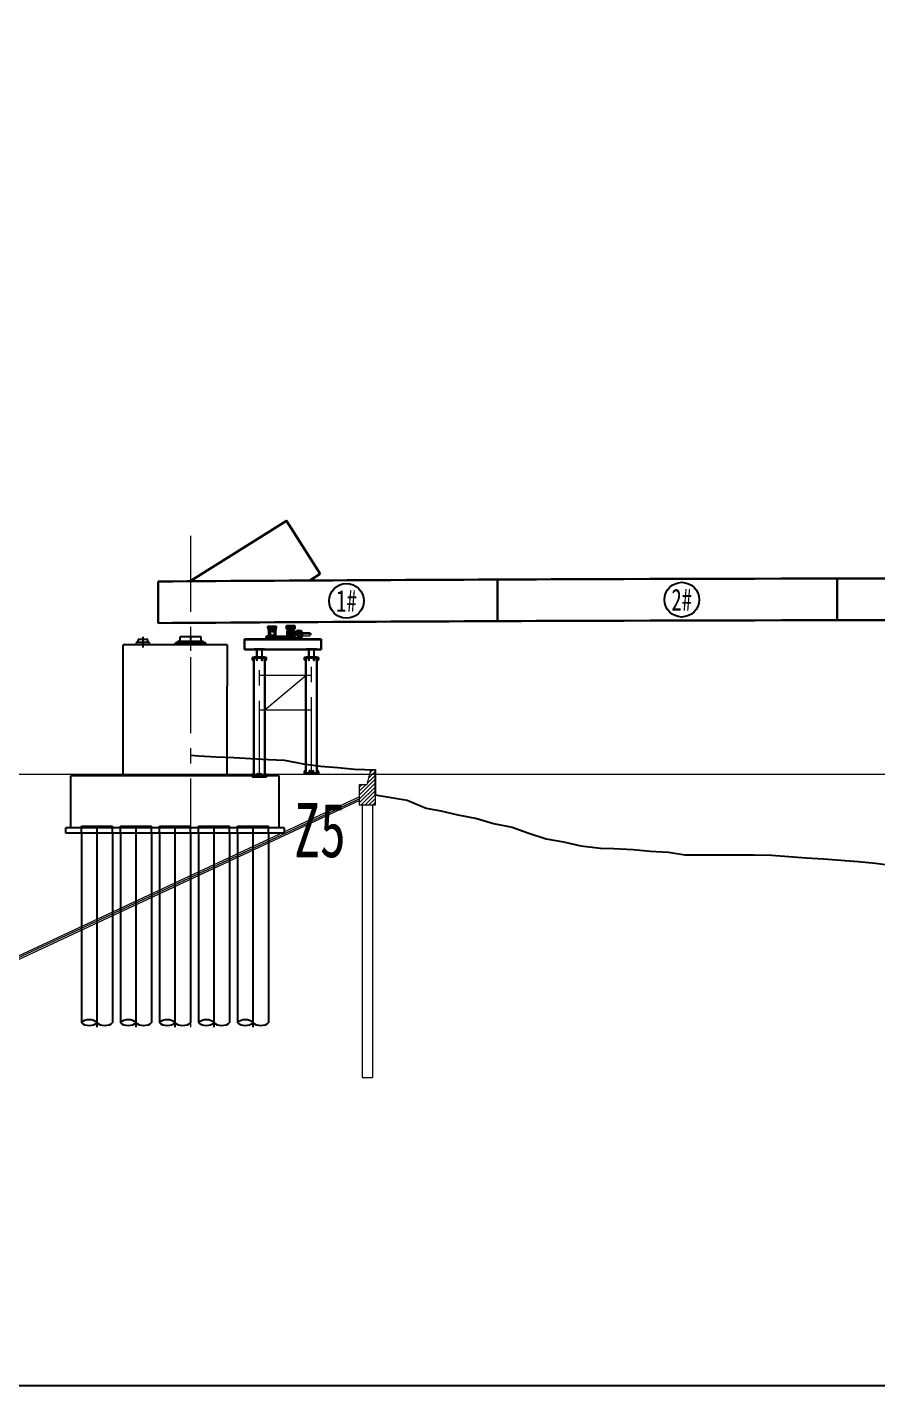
# Model space of a CAD drawing. Extents: x 1767995 to 4174245, y 542814 to 862564.
# Drawn here: x 2353995 to 2403004, y 542814 to 621153 of the extents above; entities that cross this region are included whole.
import ezdxf
from ezdxf.enums import TextEntityAlignment as Align
from ezdxf.lldxf.tags import DXFTag

# ---------------------------------------------------------------- set-up
doc = ezdxf.new("R2010")
doc.units = 0
doc.header["$LTSCALE"] = 3500
for name, pattern in [('ACAD_ISO02W100', [15, 12, -3]), ('CENTER', [2, 1.25, -0.25, 0.25, -0.25]), ('CENTER8', [6.35, 3.96875, -0.79375, 0.79375, -0.79375]), ('CENTERX2', [101.6, 63.5, -12.7, 12.7, -12.7]), ('DASHED', [0.75, 0.5, -0.25]), ('LINEL4', [12.5, 7.5, -2, 1, -2])]:
    doc.linetypes.add(name, pattern=pattern)
doc.layers.get('Defpoints').update_dxf_attribs({"color": 8})
for name, color, linetype, lineweight in [('0 尺寸线', 4, 'Continuous', 18), ('1 BZ 标注', 2, 'Continuous', 13), ('1粗实线', 1, 'Continuous', 30), ('3中心线', 6, 'CENTER', 18), ('5文本', 7, 'Continuous', 15), ('AM_0', 7, 'Continuous', 50), ('中心线', 2, 'CENTER', 15), ('尺寸标注', 3, 'Continuous', 18), ('总 河堤', 6, 'Continuous', 15), ('文字', 7, 'Continuous', 15), ('标注', 3, 'Continuous', 18), ('桥 构造粗实', 1, 'Continuous', 30), ('桥 构造细实', 3, 'Continuous', 15), ('桥 构造细虚', 6, 'Continuous', 15), ('桥-构造-细线', 4, 'Continuous', 18)]:
    doc.layers.add(name, color=color, linetype=linetype, lineweight=lineweight)
for name, color, linetype in [('M_Prof', 2, 'Continuous'), ('卡特粗实线', 7, 'Continuous'), ('纵_地面线', 30, 'Continuous')]:
    doc.layers.add(name, color=color, linetype=linetype)
doc.styles.add('图内文字', font='仿宋_GB2312.TTF', dxfattribs={"width": 0.7})
tags = doc.linetypes.add('DASHDOT0', pattern=[1, 0.4, -0.3, 0, -0.3]).pattern_tags.tags
tags[10:11] = [DXFTag(74, 4), DXFTag(75, 0), DXFTag(340, '0'), DXFTag(46, 0.0), DXFTag(50, 0.0), DXFTag(44, 0.0), DXFTag(45, 0.0)]
tags[8:9] = [DXFTag(74, 4), DXFTag(75, 0), DXFTag(340, '0'), DXFTag(46, 0.0), DXFTag(50, 0.0), DXFTag(44, 0.0), DXFTag(45, 0.0)]
tags[6:7] = [DXFTag(74, 4), DXFTag(75, 0), DXFTag(340, '0'), DXFTag(46, 0.0), DXFTag(50, 0.0), DXFTag(44, 0.0), DXFTag(45, 0.0)]
tags[4:5] = [DXFTag(74, 4), DXFTag(75, 0), DXFTag(340, '0'), DXFTag(46, 0.0), DXFTag(50, 0.0), DXFTag(44, 0.0), DXFTag(45, 0.0)]

# ---------------------------------------------------------------- blocks, each defined once
blk = doc.blocks.new('左堤岸')
at = {"layer": '总 河堤'}
h = blk.add_hatch(dxfattribs=at)
h.set_pattern_fill('ANSI31', color=256, scale=0.05, style=0)
h.paths.add_polyline_path([(0, 1.25), (-0.25, 1.25), (-0.45, 0.4), (-0.9, 0.4), (-0.9, -0.42), (0, 0)])
h.paths.add_polyline_path([(0, 0), (-0.9, -0.42), (-0.9, -0.8), (0, -0.8)])
for p, q in [((-0.45, 0.4), (-0.25, 1.25)), ((0, 1.25), (-0.25, 1.25)), ((0, 1.25), (0, -0.8)), ((-0.9, -0.8), (-0.9, 0.4)), ((-0.9, 0.4), (-0.45, 0.4)), ((0, -0.8), (-0.9, -0.8)), ((-0.75, -0.8), (-0.75, -16.5)), ((-0.15, -0.8), (-0.15, -16.5)), ((-0.75, -16.5), (-0.15, -16.5))]:
    blk.add_line(p, q, dxfattribs=at)
at = {"layer": '总 河堤', "color": 8}
for p, q in [((-0.9, -0.309), (-33.569, -15.543)), ((-0.9, -0.53), (-33.485, -15.725)), ((-0.9, -0.42), (-32.621, -15.211)), ((-33.569, -15.543), (-33.485, -15.725))]:
    blk.add_line(p, q, dxfattribs=at)
blk = doc.blocks.new('当时算的发生的')
at = {"color": 1}
for p, q in [((5298073, 1442349), (5297573, 1442349)), ((5297573, 1439961), (5297573, 1442349)), ((5303573, 1442349), (5298073, 1442349)), ((5298323, 1442349), (5298323, 1442349)), ((5299109, 1442495), (5298336, 1442495)), ((5299109, 1442495), (5298336, 1442495)), ((5299109, 1442495), (5298336, 1442495)), ((5299109, 1442495), (5298336, 1442495)), ((5298336, 1442495), (5298336, 1442349)), ((5299109, 1442349), (5298336, 1442349)), ((5298441, 1442495), (5298441, 1442655)), ((5298441, 1442495), (5298441, 1442655)), ((5298441, 1442495), (5298441, 1442655)), ((5298441, 1442495), (5298441, 1442655)), ((5298441, 1442495), (5298441, 1442655)), ((5298441, 1442495), (5298441, 1442655)), ((5299005, 1442655), (5298441, 1442655)), ((5298723, 1442815), (5298723, 1442206)), ((5299005, 1442495), (5299005, 1442655)), ((5299005, 1442495), (5299005, 1442655)), ((5299005, 1442495), (5299005, 1442655)), ((5299005, 1442495), (5299005, 1442655)), ((5299005, 1442495), (5299005, 1442655)), ((5299005, 1442495), (5299005, 1442655)), ((5299005, 1442495), (5299005, 1442655)), ((5299005, 1442495), (5299005, 1442655)), ((5299109, 1442349), (5299109, 1442495)), ((5299109, 1442349), (5299109, 1442495)), ((5299109, 1442349), (5299109, 1442495)), ((5299109, 1442349), (5299109, 1442495)), ((5302348, 1442461), (5300598, 1442461)), ((5300598, 1442349), (5300598, 1442461)), ((5302348, 1442461), (5300598, 1442461)), ((5300598, 1442349), (5300598, 1442461)), ((5302348, 1442461), (5300598, 1442461)), ((5300598, 1442349), (5300598, 1442461)), ((5302348, 1442461), (5300598, 1442461)), ((5300598, 1442349), (5300598, 1442461)), ((5302223, 1442552), (5300722, 1442552)), ((5300722, 1442461), (5300722, 1442552)), ((5302223, 1442552), (5300722, 1442552)), ((5300722, 1442461), (5300722, 1442552)), ((5302223, 1442552), (5300722, 1442552)), ((5300722, 1442461), (5300722, 1442552)), ((5302223, 1442552), (5300722, 1442552)), ((5300722, 1442461), (5300722, 1442552)), ((5302223, 1442461), (5300722, 1442461)), ((5302223, 1442461), (5300722, 1442461)), ((5302223, 1442461), (5300722, 1442461)), ((5302223, 1442461), (5300722, 1442461)), ((5300868, 1442552), (5300868, 1442818)), ((5300868, 1442552), (5300868, 1442818)), ((5300868, 1442552), (5300868, 1442818)), ((5300868, 1442552), (5300868, 1442818)), ((5300868, 1442552), (5300868, 1442818)), ((5300868, 1442552), (5300868, 1442818)), ((5302077, 1442818), (5300868, 1442818)), ((5301473, 1442769), (5301473, 1442349)), ((5302077, 1442552), (5302077, 1442818)), ((5302077, 1442552), (5302077, 1442818)), ((5302077, 1442552), (5302077, 1442818)), ((5302077, 1442552), (5302077, 1442818)), ((5302077, 1442552), (5302077, 1442818)), ((5302077, 1442552), (5302077, 1442818)), ((5302077, 1442552), (5302077, 1442818)), ((5302077, 1442552), (5302077, 1442818)), ((5302223, 1442461), (5302223, 1442552)), ((5302223, 1442461), (5302223, 1442552)), ((5302223, 1442461), (5302223, 1442552)), ((5302223, 1442461), (5302223, 1442552)), ((5302348, 1442349), (5302348, 1442461)), ((5302348, 1442349), (5302348, 1442461)), ((5302348, 1442349), (5302348, 1442461)), ((5302348, 1442349), (5302348, 1442461)), ((5303573, 1442349), (5303573, 1439961)), ((5297573, 1434800), (5297573, 1439961)), ((5303573, 1434800), (5303573, 1439961)), ((5306573, 1434800), (5294573, 1434800)), ((5294573, 1431800), (5294573, 1434800)), ((5306573, 1431800), (5306573, 1434800)), ((5306573, 1431800), (5306573, 1434800)), ((5306873, 1431800), (5294273, 1431800)), ((5294273, 1431500), (5294273, 1431800)), ((5306873, 1431500), (5294273, 1431500)), ((5295173, 1431900), (5296973, 1431900)), ((5295173, 1431500), (5295173, 1431900)), ((5295173, 1431900), (5296973, 1431900)), ((5295173, 1431500), (5295173, 1431900)), ((5306873, 1431800), (5295173, 1431800)), ((5306873, 1431500), (5295173, 1431500)), ((5295173, 1431500), (5295173, 1420568)), ((5295173, 1431500), (5295173, 1420568)), ((5296073, 1420307), (5296073, 1431900)), ((5296973, 1431500), (5296973, 1431900)), ((5296973, 1431500), (5296973, 1431900)), ((5296973, 1431500), (5296973, 1420568)), ((5296973, 1431500), (5296973, 1420568)), ((5297423, 1431900), (5299223, 1431900)), ((5297423, 1431500), (5297423, 1431900)), ((5297423, 1431900), (5299223, 1431900)), ((5297423, 1431500), (5297423, 1431900)), ((5297423, 1431500), (5297423, 1420568)), ((5297423, 1431500), (5297423, 1420568)), ((5298323, 1420307), (5298323, 1431900)), ((5299223, 1431500), (5299223, 1431900)), ((5299223, 1431500), (5299223, 1431900)), ((5299223, 1431500), (5299223, 1420568)), ((5299223, 1431500), (5299223, 1420568)), ((5299673, 1431900), (5301473, 1431900)), ((5299673, 1431500), (5299673, 1431900)), ((5299673, 1431900), (5301473, 1431900)), ((5299673, 1431500), (5299673, 1431900)), ((5299673, 1431500), (5299673, 1420568)), ((5299673, 1431500), (5299673, 1420568)), ((5300573, 1420307), (5300573, 1431900)), ((5301473, 1431500), (5301473, 1431900)), ((5301473, 1431500), (5301473, 1431900)), ((5301473, 1431500), (5301473, 1420568)), ((5301473, 1431500), (5301473, 1420568)), ((5301923, 1431900), (5303723, 1431900)), ((5301923, 1431500), (5301923, 1431900)), ((5301923, 1431900), (5303723, 1431900)), ((5301923, 1431500), (5301923, 1431900)), ((5301923, 1431500), (5301923, 1420568)), ((5301923, 1431500), (5301923, 1420568)), ((5302823, 1420307), (5302823, 1431900)), ((5303723, 1431500), (5303723, 1431900)), ((5303723, 1431500), (5303723, 1431900)), ((5303723, 1431500), (5303723, 1420568)), ((5303723, 1431500), (5303723, 1420568)), ((5304173, 1431900), (5305973, 1431900)), ((5304173, 1431500), (5304173, 1431900)), ((5304173, 1431900), (5305973, 1431900)), ((5304173, 1431500), (5304173, 1431900)), ((5304173, 1431500), (5304173, 1420568)), ((5304173, 1431500), (5304173, 1420568)), ((5305073, 1420307), (5305073, 1431900)), ((5305973, 1431500), (5305973, 1431900)), ((5305973, 1431500), (5305973, 1431900)), ((5305973, 1431500), (5305973, 1420568)), ((5305973, 1431500), (5305973, 1420568)), ((5306873, 1431800), (5306873, 1431500)), ((5306873, 1431800), (5306873, 1431500))]:
    blk.add_line(p, q, dxfattribs=at)
for points in [[(5296973, 1420568, -0.414214), (5296073, 1420568, -0.414214), (5295173, 1420568, -0.414214), (5296073, 1420568)], [(5299223, 1420568, -0.414214), (5298323, 1420568, -0.414214), (5297423, 1420568, -0.414214), (5298323, 1420568)], [(5301473, 1420568, -0.414214), (5300573, 1420568, -0.414214), (5299673, 1420568, -0.414214), (5300573, 1420568)], [(5303723, 1420568, -0.414214), (5302823, 1420568, -0.414214), (5301923, 1420568, -0.414214), (5302823, 1420568)], [(5305973, 1420568, -0.414214), (5305073, 1420568, -0.414214), (5304173, 1420568, -0.414214), (5305073, 1420568)]]:
    blk.add_lwpolyline(points, format="xyb", dxfattribs=at)
blk = doc.blocks.new('SW_CENTERMARKSYMBOL_15')
at = {"color": 0, "linetype": 'Continuous', "lineweight": 0}
for p, q in [((-1, 0), (-1.21374, 0)), ((0, 0), (-0.5, 0)), ((0, 1), (0, 1.21374)), ((0, 0), (0, 0.5)), ((0, 0), (0, -0.5)), ((0, 0), (0.5, 0)), ((1, 0), (1.21374, 0)), ((0, -1), (0, -1.21374))]:
    blk.add_line(p, q, dxfattribs=at)
blk = doc.blocks.new('1234569')
at = {"layer": '尺寸标注', "color": 7, "linetype": 'CENTER8'}
for p, q in [((-196111, -679551), (-196090, -679551)), ((-196100, -679562), (-196100, -679541)), ((-196100, -679595), (-196100, -679566))]:
    blk.add_line(p, q, dxfattribs=at)
at = {"layer": '尺寸标注', "color": 7}
for points in [[(-196106, -679565), (-196106, -679565, 0.414214), (-196108, -679567), (-196108, -679575)], [(-196093, -679575), (-196093, -679567, 0.414214), (-196095, -679565), (-196095, -679565)]]:
    blk.add_lwpolyline(points, format="xyb", dxfattribs=at)
blk.add_lwpolyline([(-196095, -679575), (-196095, -679600), (-196100, -679603), (-196105, -679600), (-196105, -679575)], dxfattribs=at)
for radius in [15, 10.4]:
    blk.add_circle((-196100, -679551), radius, dxfattribs=at)
blk = doc.blocks.new('456')
at = {"layer": '尺寸标注', "color": 1, "linetype": 'DASHDOT0'}
for p, q in [((-216147, -678337), (-216154, -678337)), ((-216150, -678340), (-216150, -678333))]:
    blk.add_line(p, q, dxfattribs=at)
at = {"layer": '尺寸标注', "color": 1}
blk.add_circle((-216150, -678337), 3.5, dxfattribs=at)
blk = doc.blocks.new('321321')
at = {"layer": '尺寸标注', "color": 1, "linetype": 'DASHDOT0'}
for p, q in [((-216211, -682364), (-216218, -682364)), ((-216214, -682367), (-216214, -682360)), ((-215991, -682364), (-215998, -682364)), ((-215994, -682367), (-215994, -682360)), ((-215771, -682364), (-215778, -682364)), ((-215774, -682367), (-215774, -682360)), ((-215551, -682364), (-215558, -682364)), ((-215554, -682367), (-215554, -682360)), ((-215331, -682364), (-215338, -682364)), ((-215334, -682367), (-215334, -682360))]:
    blk.add_line(p, q, dxfattribs=at)
at = {"layer": '尺寸标注', "color": 1}
for points in [[(-216212, -682367), (-216210, -682364), (-216212, -682360), (-216216, -682361), (-216218, -682364), (-216216, -682367)], [(-215992, -682367), (-215990, -682364), (-215992, -682360), (-215996, -682361), (-215998, -682364), (-215996, -682367)], [(-215772, -682367), (-215770, -682364), (-215772, -682360), (-215776, -682361), (-215778, -682364), (-215776, -682367)], [(-215552, -682367), (-215550, -682364), (-215552, -682360), (-215556, -682361), (-215558, -682364), (-215556, -682367)], [(-215332, -682367), (-215330, -682364), (-215332, -682360), (-215336, -682361), (-215338, -682364), (-215336, -682367)]]:
    blk.add_lwpolyline(points, close=True, dxfattribs=at)
at = {"layer": '尺寸标注', "color": 4}
for centre, radius in [((-216214, -682364), 6), ((-216214, -682364), 5), ((-215994, -682364), 6), ((-215774, -682364), 6), ((-215554, -682364), 6), ((-215334, -682364), 6)]:
    blk.add_circle(centre, radius, dxfattribs=at)
at = {"layer": '尺寸标注', "color": 1}
for centre in [(-216214, -682364), (-215994, -682364), (-215774, -682364), (-215554, -682364), (-215334, -682364)]:
    blk.add_circle(centre, 5, dxfattribs=at)
at = {"layer": '尺寸标注', "color": 251}
for centre in [(-216214, -682364), (-215994, -682364), (-215774, -682364), (-215554, -682364), (-215334, -682364)]:
    blk.add_circle(centre, 3, dxfattribs=at)
blk = doc.blocks.new('0123')
at = {"layer": '尺寸标注', "color": 0}
for p, q in [((-197674, -679484), (-197674, -679478)), ((-197671, -679484), (-197671, -679509)), ((-197670, -679484), (-197670, -679478)), ((-197662, -679478), (-197662, -679484)), ((-197661, -679484), (-197661, -679509))]:
    blk.add_line(p, q, dxfattribs=at)
at = {"layer": '尺寸标注', "color": 0, "linetype": 'DASHDOT0'}
blk.add_line((-197666, -679473), (-197666, -679513), dxfattribs=at)
at = {"layer": '尺寸标注', "color": 0}
for points in [[(-197658, -679478), (-197674, -679478, 0.414214), (-197675, -679479), (-197675, -679484)], [(-197657, -679484), (-197657, -679479, 0.414214), (-197658, -679478), (-197658, -679484)]]:
    blk.add_lwpolyline(points, format="xyb", dxfattribs=at)
blk.add_lwpolyline([(-197671, -679509), (-197661, -679509), (-197666, -679513)], close=True, dxfattribs=at)
blk = doc.blocks.new('23322')
at = {"layer": '尺寸标注', "color": 0}
for p, q in [((39013, 49007), (39030, 49014)), ((39085, 48934), (39092, 48951)), ((39188, 48934), (39181, 48950)), ((39261, 49109), (39244, 49102)), ((39261, 49006), (39244, 49013))]:
    blk.add_line(p, q, dxfattribs=at)
for centre, radius in [((39021, 49010), 9), ((39022, 49106), 9), ((39137, 49058), 90), ((39137, 49058), 90), ((39089, 49173), 9), ((39089, 48942), 9), ((39184, 48942), 9), ((39185, 49173), 9), ((39252, 49010), 9), ((39253, 49105), 9)]:
    blk.add_circle(centre, radius, dxfattribs=at)
blk.add_arc((39137, 49058), 150, 296.46128, 243.53872, dxfattribs=at)
blk = doc.blocks.new('ewqwe')
h = blk.add_hatch()
h.set_pattern_fill('ANSI37', color=5, scale=4)
h.set_pattern_definition([(45, (60193.746, -5943.269), (-8.98025612, 8.98025612), []), (135, (60193.746, -5943.269), (-8.98025612, -8.98025612), [])])
h.paths.add_polyline_path([(965601, 492388), (966080, 492388), (966080, 492408), (965601, 492408)])
at = {"color": 2, "lineweight": 30}
for p, q in [((965601, 492388), (966081, 492388)), ((965601, 492208), (965601, 492378)), ((965601, 492208), (966081, 492208)), ((965601, 492188), (966081, 492188)), ((965651, 492148), (965671, 492148)), ((965706, 492208), (965706, 492368)), ((965726, 492208), (965726, 492368)), ((965831, 492208), (965831, 492368)), ((965851, 492208), (965851, 492368)), ((965956, 492208), (965956, 492368)), ((965976, 492208), (965976, 492368)), ((966011, 492148), (966031, 492148)), ((966081, 492208), (966081, 492378)), ((966081, 492188), (966081, 492208))]:
    blk.add_line(p, q, dxfattribs=at)
at = {"color": 2}
for p, q in [((965601, 492368), (965601, 492388)), ((965601, 492188), (965601, 492208))]:
    blk.add_line(p, q, dxfattribs=at)
at = {"color": 2, "lineweight": 30}
blk.add_lwpolyline([(965601, 492368), (966081, 492368), (966081, 492388)], dxfattribs=at)
at = {"layer": '0 尺寸线'}
blk.add_lwpolyline([(965601, 492388), (966081, 492388), (966081, 492408), (965601, 492408)], close=True, dxfattribs=at)
at = {"layer": '1 BZ 标注'}
for p, q in [((965651, 492148), (965671, 492148)), ((966011, 492148), (966031, 492148))]:
    blk.add_line(p, q, dxfattribs=at)
at = {"layer": '中心线', "linetype": 'CENTERX2'}
for p, q in [((965651, 492188), (965651, 492148)), ((965651, 492188), (965651, 492148)), ((965671, 492188), (965671, 492148)), ((965671, 492188), (965671, 492148)), ((965671, 492148), (966011, 492148)), ((965671, 492148), (966011, 492148)), ((966011, 492188), (966011, 492148)), ((966011, 492188), (966011, 492148)), ((966031, 492188), (966031, 492148)), ((966031, 492188), (966031, 492148))]:
    blk.add_line(p, q, dxfattribs=at)
at = {"layer": '卡特粗实线'}
blk.add_line((965976, 492208), (965996, 492208), dxfattribs=at)
blk = doc.blocks.new('A$C159A2C35')
h = blk.add_hatch()
h.set_pattern_fill('ANSI37', color=5, scale=4)
h.set_pattern_definition([(45, (-904848.285, -497628.079), (-8.98025612, 8.98025612), []), (135, (-904848.285, -497628.079), (-8.98025612, -8.98025612), [])])
h.paths.add_polyline_path([(449, 703), (928, 703), (928, 723), (449, 723)])
at = {"layer": '尺寸标注', "linetype": 'ACAD_ISO02W100', "lineweight": 30, "ltscale": 3}
h = blk.add_hatch(dxfattribs=at)
h.set_pattern_fill('ANSI32', color=3, scale=50)
h.set_pattern_definition([(45, (-39514.227, -48795.501), (-13.258252, 13.258252), []), (45, (-39505.388, -48795.501), (-13.258252, 13.258252), [])])
h.paths.add_polyline_path([(-578, 68), (-578, 48), (-175, 48), (-175, 68)])
at = {"color": 5, "linetype": 'Continuous', "lineweight": 0}
for p, q in [((-771, 352), (-1493, 352)), ((-771, 172), (-1493, 172)), ((-878, 375), (-879, 375)), ((-873, 369), (-873, 365)), ((-870, 369), (-873, 369)), ((-873, 365), (-873, 352)), ((-870, 365), (-870, 369)), ((-870, 365), (-870, 352)), ((-864, 375), (-865, 375)), ((-771, 394), (-811, 394)), ((-771, 386), (-811, 386)), ((-771, 378), (-811, 378)), ((-771, 126), (-811, 126)), ((-771, 118), (-811, 118)), ((-771, 110), (-811, 110))]:
    blk.add_line(p, q, dxfattribs=at)
at = {"color": 7, "linetype": 'Continuous'}
for p, q in [((-1026, 45), (-588, 45)), ((-923, 45), (-952, 45)), ((-667, 45), (-724, 45)), ((-588, 45), (-576, 45)), ((-118, 45), (-576, 45)), ((684, 131), (688, 131)), ((686, 418), (690, 418))]:
    blk.add_line(p, q, dxfattribs=at)
at = {"color": 6, "linetype": 'Continuous'}
blk.add_line((-578, 424), (-175, 424), dxfattribs=at)
at = {"color": 5, "linetype": 'Continuous'}
for p, q in [((-546, 98), (-546, 424)), ((-207, 424), (-207, 98))]:
    blk.add_line(p, q, dxfattribs=at)
at = {"color": 2, "lineweight": 30}
for p, q in [((448, 603), (448, 723)), ((448, 703), (928, 703)), ((448, 603), (928, 603)), ((448, 583), (928, 583)), ((473, 533), (473, 583)), ((473, 533), (483, 533)), ((473, 533), (522, 433)), ((483, 533), (483, 583)), ((483, 533), (532, 433)), ((522, 433), (563, 433)), ((553, 603), (553, 683)), ((563, 433), (563, 583)), ((573, 603), (573, 683)), ((678, 603), (678, 683)), ((698, 603), (698, 683)), ((803, 603), (803, 683)), ((814, 433), (814, 583)), ((814, 433), (856, 433)), ((823, 603), (823, 683)), ((894, 533), (846, 433)), ((904, 533), (856, 433)), ((894, 533), (894, 583)), ((904, 533), (904, 583)), ((928, 603), (928, 703))]:
    blk.add_line(p, q, dxfattribs=at)
at = {"color": 2}
for p, q in [((448, 683), (448, 703)), ((448, 583), (448, 603))]:
    blk.add_line(p, q, dxfattribs=at)
at = {"color": 5, "linetype": 'DASHED'}
for p, q in [((553, 433), (553, 583)), ((824, 433), (824, 583))]:
    blk.add_line(p, q, dxfattribs=at)
at = {"color": 5, "linetype": 'Continuous', "lineweight": 0}
for points in [[(-879, 375), (-879, 380), (-879, 382)], [(-864, 382), (-864, 382), (-864, 382), (-866, 382), (-867, 382), (-870, 382), (-872, 382), (-875, 382), (-877, 382), (-878, 382), (-879, 382), (-879, 382)], [(-864, 382), (-864, 380), (-864, 375)]]:
    blk.add_lwpolyline(points, dxfattribs=at)
blk.add_lwpolyline([(-811, 95), (-811, 410, -0.414214), (-809, 412), (-773, 412, -0.414214), (-771, 410), (-771, 95, -0.414214), (-773, 93), (-809, 93, -0.414214)], format="xyb", close=True, dxfattribs=at)
for points in [[(-603, 287), (-751, 287, -0.414214), (-753, 289), (-753, 310, 0.414214), (-755, 312), (-771, 312)], [(-771, 212), (-755, 212, 0.414214), (-753, 214), (-753, 235, -0.414214), (-751, 237), (-603, 237, 0.414214), (-598, 242), (-598, 282, 0.414214), (-603, 287)]]:
    blk.add_lwpolyline(points, format="xyb", dxfattribs=at)
at = {"color": 2, "lineweight": 30}
blk.add_lwpolyline([(448, 683), (928, 683)], dxfattribs=at)
at = {"color": 7, "linetype": 'Continuous'}
for centre, radius in [((686, 131), 8.26), ((686, 131), 7.14), ((688, 418), 8.26), ((688, 418), 7.14), ((686, 131), 2), ((688, 418), 2)]:
    blk.add_circle(centre, radius, dxfattribs=at)
at = {"color": 5, "linetype": 'Continuous', "lineweight": 0}
for points, knots in [([(-873, 369), (-875, 369), (-876, 370), (-878, 371), (-878, 371)], [0, 0, 0, 0, 0.993902, 1, 1, 1, 1]), ([(-865, 371), (-866, 371), (-867, 370), (-869, 369), (-870, 369)], [0, 0, 0, 0, 0.587839, 1, 1, 1, 1])]:
    blk.add_open_spline(points, degree=3, knots=knots, dxfattribs=at)
at = {"color": 7, "linetype": 'Continuous'}
for points in [[(680, 125), (680, 126), (678, 127), (678, 130), (678, 133), (679, 136), (681, 138), (683, 139), (686, 140), (689, 139), (692, 138), (694, 135), (695, 133), (695, 130), (694, 127), (692, 125), (690, 123), (687, 122), (684, 122), (682, 123), (681, 125), (680, 125)], [(682, 412), (682, 413), (680, 414), (680, 417), (680, 420), (681, 423), (683, 425), (685, 426), (688, 427), (691, 426), (694, 425), (696, 423), (697, 420), (697, 417), (696, 414), (694, 412), (692, 410), (689, 409), (686, 410), (684, 411), (683, 412), (682, 412)]]:
    blk.add_open_spline(points, degree=3, knots=[0, 0, 0, 0, 0.053715, 0.10743, 0.161125, 0.214803, 0.268509, 0.322226, 0.375879, 0.429453, 0.483028, 0.536683, 0.5904, 0.644106, 0.697784, 0.751479, 0.805199, 0.858879, 0.912473, 0.966037, 1, 1, 1, 1], dxfattribs=at)
at = {"layer": '0 尺寸线'}
blk.add_lwpolyline([(449, 703), (928, 703), (928, 723), (449, 723)], close=True, dxfattribs=at)
at = {"layer": '1 BZ 标注'}
for p, q in [((-1493, 352), (-1493, 172)), ((928, 703), (928, 683)), ((928, 603), (928, 583))]:
    blk.add_line(p, q, dxfattribs=at)
at = {"layer": 'AM_0', "color": 7, "lineweight": 30}
for p, q in [((-1010, 453), (-1010, 45)), ((-841, 453), (-1010, 453)), ((-990, 453), (-990, 45)), ((-877, 45), (-877, 0)), ((-841, 45), (-841, 453)), ((-811, 453), (-841, 453)), ((-811, 45), (-811, 453)), ((-761, 453), (-811, 453)), ((1006, 45), (1006, 135)), ((1026, 45), (1026, 135))]:
    blk.add_line(p, q, dxfattribs=at)
for points in [[(-1026, 45), (1026, 45), (1026, 0), (-1026, 0)], [(386, 65), (986, 65), (986, 45), (386, 45)]]:
    blk.add_lwpolyline(points, close=True, dxfattribs=at)
blk.add_lwpolyline([(1026, 135), (-511, 135, -0.414214), (-661, 285), (-661, 353, 0.414491), (-761, 453)], format="xyb", dxfattribs=at)
blk.add_lwpolyline([(-678, 45), (-678, 48), (-576, 48), (346, 48), (346, 45)], dxfattribs=at)
at = {"layer": '中心线', "linetype": 'CENTERX2'}
blk.add_line((688, 610), (688, 363), dxfattribs=at)
at = {"layer": '卡特粗实线'}
blk.add_line((823, 603), (843, 603), dxfattribs=at)
at = {"layer": '尺寸标注', "color": 253, "linetype": 'LINEL4'}
for p, q in [((-1611, 262), (-207, 262)), ((-377, -88), (-377, 571)), ((-377, 571), (-377, -88)), ((-377, -22), (-377, 522)), ((-326, 386), (-333, 369)), ((546, 440), (546, 65)), ((546, 121), (826, 121)), ((596, 205), (596, 143)), ((776, 205), (776, 143)), ((827, 440), (826, 65))]:
    blk.add_line(p, q, dxfattribs=at)
at = {"layer": '尺寸标注', "color": 4}
for p, q in [((-811, 402), (-811, 343)), ((-811, 388), (-811, 45)), ((-811, 93), (-811, 153)), ((-811, 45), (1026, 45)), ((-227, 98), (-527, 98)), ((-522, 48), (-522, 48)), ((-514, 48), (-514, 48)), ((-444, 128), (-310, 128)), ((-385, 45), (-385, 45)), ((-381, 45), (-381, 45)), ((-373, 45), (-373, 45)), ((-369, 45), (-369, 45)), ((-244, 68), (-244, 68)), ((-228, 68), (-228, 68)), ((346, 45), (346, 135)), ((366, 45), (366, 135)), ((506, 65), (686, 65)), ((686, 143), (586, 125)), ((686, 65), (866, 65))]:
    blk.add_line(p, q, dxfattribs=at)
at = {"layer": '尺寸标注', "color": 8, "linetype": 'ACAD_ISO02W100'}
for p, q in [((-661, 272), (-811, 272)), ((-661, 252), (-811, 252))]:
    blk.add_line(p, q, dxfattribs=at)
at = {"layer": '尺寸标注', "color": 6}
blk.add_line((947, 45), (-811, 45), dxfattribs=at)
at = {"layer": '尺寸标注', "color": 6, "lineweight": 30}
for p, q in [((-708, 291), (-708, 327)), ((-708, 291), (-708, 327)), ((-708, 197), (-708, 233)), ((-708, 197), (-708, 233)), ((-706, 329), (-578, 329)), ((-706, 289), (-578, 289)), ((-706, 235), (-578, 235)), ((-706, 195), (-578, 195)), ((-175, 63), (-175, 58))]:
    blk.add_line(p, q, dxfattribs=at)
at = {"layer": '尺寸标注', "color": 4, "linetype": 'ACAD_ISO02W100'}
for p, q in [((-673, 289), (-673, 329)), ((-673, 287), (-673, 237)), ((-673, 237), (-673, 287)), ((-673, 195), (-673, 235)), ((-648, 289), (-648, 329)), ((-648, 237), (-648, 287)), ((-648, 195), (-648, 235)), ((-623, 289), (-623, 329)), ((-623, 287), (-623, 237)), ((-623, 237), (-623, 287)), ((-623, 195), (-623, 235))]:
    blk.add_line(p, q, dxfattribs=at)
at = {"layer": '尺寸标注', "color": 1, "linetype": 'CENTER8'}
blk.add_line((-633, 109), (327, 109), dxfattribs=at)
at = {"layer": '尺寸标注', "color": 2}
blk.add_line((-578, 87), (-578, 424), dxfattribs=at)
at = {"layer": '尺寸标注', "color": 6, "linetype": 'ACAD_ISO02W100', "lineweight": 30, "ltscale": 3}
for p, q in [((-578, 98), (-175, 98)), ((-578, 68), (-175, 68))]:
    blk.add_line(p, q, dxfattribs=at)
at = {"layer": '尺寸标注', "color": 8}
for p, q in [((-526, 53), (-522, 57)), ((-526, 53), (-526, 48)), ((-522, 88), (-518, 90)), ((-522, 68), (-522, 88)), ((-522, 68), (-522, 57)), ((-518, 90), (-514, 88)), ((-514, 88), (-514, 68)), ((-514, 68), (-514, 57)), ((-514, 57), (-510, 53)), ((-510, 53), (-510, 48)), ((-385, 53), (-381, 57)), ((-385, 53), (-385, 48)), ((-381, 88), (-377, 90)), ((-381, 68), (-381, 88)), ((-381, 68), (-381, 57)), ((-377, 90), (-373, 88)), ((-373, 88), (-373, 68)), ((-373, 68), (-373, 57)), ((-373, 57), (-369, 53)), ((-369, 53), (-369, 48)), ((-244, 53), (-240, 57)), ((-244, 53), (-244, 48)), ((-240, 88), (-236, 90)), ((-240, 68), (-240, 88)), ((-240, 68), (-240, 57)), ((-240, 57), (-240, 57)), ((-236, 90), (-232, 88)), ((-232, 88), (-232, 68)), ((-232, 68), (-232, 57)), ((-232, 57), (-228, 53)), ((-228, 53), (-228, 48)), ((423, 73), (449, 73)), ((423, 65), (423, 73)), ((449, 65), (423, 65)), ((426, 17), (426, 65)), ((426, 17), (436, 13)), ((427, 27), (427, 73)), ((427, 17), (427, 45)), ((443, 25), (429, 25)), ((436, 13), (446, 17)), ((445, 27), (445, 73)), ((446, 17), (446, 65)), ((446, 17), (446, 45)), ((449, 73), (449, 65)), ((515, 100), (522, 103)), ((515, 100), (515, 55)), ((522, 103), (522, 55)), ((522, 103), (529, 100)), ((529, 100), (529, 55)), ((538, 540), (538, 443)), ((538, 443), (553, 438)), ((546, 205), (826, 205)), ((553, 438), (553, 423)), ((553, 423), (820, 423)), ((563, 125), (586, 125)), ((586, 125), (686, 143)), ((686, 143), (786, 125)), ((786, 125), (810, 125)), ((834, 443), (820, 438)), ((820, 423), (820, 438)), ((834, 443), (834, 540)), ((850, 103), (843, 100)), ((843, 100), (843, 55)), ((843, 95), (843, 55)), ((850, 103), (850, 55)), ((857, 100), (850, 103)), ((850, 100), (850, 55)), ((857, 100), (857, 55)), ((857, 95), (857, 55)), ((924, 73), (948, 73)), ((924, 65), (924, 73)), ((948, 65), (924, 65)), ((926, 16), (926, 65)), ((926, 16), (936, 13)), ((927, 26), (927, 73)), ((927, 16), (927, 45)), ((943, 24), (929, 24)), ((936, 13), (946, 16)), ((945, 26), (945, 73)), ((946, 16), (946, 65)), ((946, 16), (946, 45)), ((948, 73), (948, 65))]:
    blk.add_line(p, q, dxfattribs=at)
at = {"layer": '尺寸标注', "color": 8, "linetype": 'DASHDOT0'}
for p, q in [((-518, 68), (-518, 90)), ((-377, 68), (-377, 90)), ((-236, 68), (-236, 90))]:
    blk.add_line(p, q, dxfattribs=at)
at = {"layer": '尺寸标注', "color": 1}
blk.add_line((-501, 314), (-484, 307), dxfattribs=at)
at = {"layer": '尺寸标注', "color": 4, "linetype": 'ACAD_ISO02W100', "lineweight": 30, "ltscale": 3}
for p, q in [((-392, 127), (-392, 515)), ((-362, 127), (-362, 515))]:
    blk.add_line(p, q, dxfattribs=at)
at = {"layer": '尺寸标注', "color": 0}
blk.add_line((324, 45), (924, 45), dxfattribs=at)
at = {"layer": '尺寸标注', "color": 8, "linetype": 'CENTER8'}
for p, q in [((436, 25), (436, 73)), ((936, 24), (936, 73))]:
    blk.add_line(p, q, dxfattribs=at)
at = {"layer": '尺寸标注', "color": 1, "lineweight": 30}
for p, q in [((497, 540), (497, 65)), ((497, 540), (875, 540)), ((502, 545), (870, 545)), ((538, 581), (538, 564)), ((539, 563), (838, 563)), ((539, 562), (585, 551)), ((836, 583), (540, 583)), ((586, 551), (787, 551)), ((586, 549), (586, 545)), ((786, 545), (786, 549)), ((787, 551), (837, 562)), ((838, 564), (838, 581)), ((875, 540), (875, 65))]:
    blk.add_line(p, q, dxfattribs=at)
at = {"layer": '尺寸标注', "color": 1, "linetype": 'LINEL4'}
for p, q in [((586, 551), (586, 205)), ((786, 551), (786, 205))]:
    blk.add_line(p, q, dxfattribs=at)
at = {"layer": '尺寸标注', "color": 6, "lineweight": 30}
for points in [[(-1021, 361), (-1026, 361), (-1026, 163), (-1021, 163)], [(-1016, 163), (-1010, 163), (-1010, 361), (-1016, 361)], [(-578, 68), (-578, 424), (-546, 424), (-546, 98)], [(-546, 98), (-546, 424), (-207, 424), (-207, 98)], [(-207, 98), (-207, 424), (-175, 424), (-175, 68)]]:
    blk.add_lwpolyline(points, dxfattribs=at)
at = {"layer": '尺寸标注', "color": 2}
blk.add_lwpolyline([(-705, 329), (-665, 329), (-665, 334), (-705, 334)], close=True, dxfattribs=at)
at = {"layer": '尺寸标注', "color": 3}
blk.add_lwpolyline([(-623, 339, 0.414214), (-626, 342), (-653, 342), (-663, 342), (-670, 342, 0.414214), (-673, 339), (-673, 335), (-665, 335), (-665, 329), (-673, 329), (-673, 178, 0.414583), (-670, 175), (-626, 175, 0.413844), (-623, 178)], format="xyb", close=True, dxfattribs=at)
at = {"layer": '尺寸标注', "color": 7, "linetype": 'ACAD_ISO02W100'}
blk.add_lwpolyline([(327, 115), (-633, 115), (-633, 103), (327, 103)], close=True, dxfattribs=at)
at = {"layer": '尺寸标注', "color": 3, "linetype": 'ACAD_ISO02W100', "lineweight": 30, "ltscale": 3}
blk.add_lwpolyline([(-578, 48), (-175, 48), (-175, 68), (-578, 68)], close=True, dxfattribs=at)
at = {"layer": '尺寸标注', "color": 4, "lineweight": 30}
blk.add_lwpolyline([(-542, 545), (-212, 545), (-212, 515), (-542, 515)], close=True, dxfattribs=at)
at = {"layer": '尺寸标注', "color": 4, "linetype": 'ACAD_ISO02W100', "lineweight": 30, "ltscale": 3}
for points in [[(-542, 128), (-542, 515), (-512, 515), (-512, 128)], [(-242, 128), (-242, 515), (-212, 515), (-212, 127)]]:
    blk.add_lwpolyline(points, dxfattribs=at)
at = {"layer": '尺寸标注', "color": 4, "lineweight": 30}
blk.add_lwpolyline([(-542, 113, 0.414214), (-527, 98), (-227, 98, 0.414214), (-212, 113), (-212, 128), (-542, 128)], format="xyb", close=True, dxfattribs=at)
at = {"layer": '尺寸标注', "color": 4}
for points in [[(534, 45), (534, 55), (510, 55), (510, 45)], [(838, 45), (838, 55), (862, 55), (862, 45)]]:
    blk.add_lwpolyline(points, dxfattribs=at)
at = {"layer": '尺寸标注', "color": 8}
for points in [[(533, 55), (511, 55), (511, 48), (533, 48)], [(839, 55), (861, 55), (861, 48), (839, 48)]]:
    blk.add_lwpolyline(points, close=True, dxfattribs=at)
for points in [[(563, 125), (563, 178), (546, 178), (546, 205)], [(810, 125), (810, 178), (826, 178), (826, 205)]]:
    blk.add_lwpolyline(points, dxfattribs=at)
at = {"layer": '尺寸标注', "color": 6, "lineweight": 50}
blk.add_circle((-1018, 305), 4.84, dxfattribs=at)
at = {"layer": '尺寸标注', "color": 6, "lineweight": 30}
blk.add_circle((-1018, 218), 4.84, dxfattribs=at)
at = {"layer": '尺寸标注', "color": 252, "lineweight": 50}
for centre, radius in [((-1018, 305), 3.24), ((-1018, 218), 3.24), ((-1018, 305), 1.71), ((-1018, 218), 1.71)]:
    blk.add_circle(centre, radius, dxfattribs=at)
at = {"layer": '尺寸标注', "color": 6, "lineweight": 50}
for centre, start, end in [((-1018, 363), 203.39093, 336.60907), ((-1018, 161), 22.74399, 157.25601)]:
    blk.add_arc(centre, 4.84, start, end, dxfattribs=at)
at = {"layer": '尺寸标注', "color": 252, "lineweight": 50}
for centre, start, end in [((-1018, 363), 216.35681, 323.64319), ((-1018, 161), 35.26085, 144.73915)]:
    blk.add_arc(centre, 3.24, start, end, dxfattribs=at)
at = {"layer": '尺寸标注', "color": 6, "lineweight": 30}
for centre, start, end in [((-706, 327), 90, 180), ((-706, 291), 180, 270), ((-706, 233), 90, 180), ((-706, 197), 180, 270)]:
    blk.add_arc(centre, 2, start, end, dxfattribs=at)
at = {"layer": '尺寸标注', "color": 8}
for centre, start, end in [((429, 27), 180, 270), ((443, 27), 270, 0), ((929, 26), 180, 270), ((943, 26), 270, 0)]:
    blk.add_arc(centre, 2, start, end, dxfattribs=at)
at = {"layer": '尺寸标注', "color": 1}
blk.add_arc((502, 540), 5, 90, 180, dxfattribs=at)
at = {"layer": '尺寸标注', "color": 1, "lineweight": 30}
for centre, radius, start, end in [((540, 581), 2, 91.83477, 180.00189), ((540, 564), 2, 180.00189, 221.3973), ((540, 564), 2, 221.3973, 246.96415), ((584, 549), 2, 41.43658, 66.96415), ((584, 549), 2, 0.00255, 41.43658), ((788, 549), 2, 138.60095, 180.00255), ((788, 549), 2, 113.0462, 138.60095), ((836, 581), 2, 359.99798, 90), ((836, 564), 2, 293.0462, 318.6105), ((836, 564), 2, 318.6105, 359.99798), ((870, 540), 5, 0, 90)]:
    blk.add_arc(centre, radius, start, end, dxfattribs=at)
at = {"layer": '尺寸标注', "color": 4}
for points in [[(686, 140), (686, 140), (687, 140), (689, 139), (692, 138), (694, 135), (695, 133), (695, 130), (694, 127), (692, 125), (690, 123), (688, 122), (687, 122), (686, 122)], [(688, 427), (688, 427), (689, 427), (691, 426), (694, 425), (696, 423), (697, 420), (697, 417), (696, 414), (694, 412), (692, 410), (690, 410), (689, 409), (688, 409)]]:
    blk.add_open_spline(points, degree=3, knots=[0.3737289, 0.3737289, 0.3737289, 0.3737289, 0.3758789, 0.4294528, 0.4830281, 0.5366835, 0.5904001, 0.6441057, 0.6977838, 0.7514791, 0.8051994, 0.8588792, 0.8737029, 0.8737029, 0.8737029, 0.8737029], dxfattribs=at)
at = {"color": 7, "linetype": 'Continuous', "lineweight": 0, "xscale": -10, "yscale": 10, "zscale": 10}
for p in [(686, 131), (688, 418)]:
    blk.add_blockref('SW_CENTERMARKSYMBOL_15', p, dxfattribs=at)
at = {"layer": '1 BZ 标注'}
blk.add_blockref('ewqwe', (-966218, -491643), dxfattribs=at)
at = {"layer": '尺寸标注', "color": 4}
for name, p in [('1234569', (195274, 680028)), ('321321', (215631, 682473)), ('456', (215567, 678446)), ('456', (215567, 678446)), ('1234569', (195538, 679999)), ('456', (215787, 678446)), ('456', (215787, 678446)), ('1234569', (195909, 679999)), ('456', (216007, 678446)), ('456', (216007, 678446)), ('456', (216227, 678446)), ('456', (216227, 678446)), ('456', (216447, 678446)), ('456', (216447, 678446)), ('1234569', (197077, 679710))]:
    blk.add_blockref(name, p, dxfattribs=at)
at = {"layer": '尺寸标注', "color": 3}
blk.add_blockref('0123', (196973, 679818), dxfattribs=at)
at = {"layer": '尺寸标注', "color": 7}
blk.add_blockref('23322', (-39514, -48796), dxfattribs=at)

msp = doc.modelspace()

# ---------------------------------------------------------------- linework, layer by layer
for centre in [(2391752, 588143.2), (2372413, 588069.3)]:
    msp.add_circle(centre, 1000)
at = {"layer": '1粗实线'}
for p, q in [((2367075, 577944.6), (2367075, 584787.6)), ((2367705, 577944.6), (2367705, 584787.6)), ((2370075, 578144.9), (2370075, 584787.6)), ((2370705, 578144.9), (2370705, 584787.6))]:
    msp.add_line(p, q, dxfattribs=at)
for points in [[(2366533.2, 585277.6), (2370945.2, 585277.6), (2370945.2, 585865.6), (2366533.2, 585865.6)], [(2367075, 584637.6), (2367040, 584637.6), (2366990, 584687.6), (2366990, 584787.6), (2366990, 584687.6), (2367040, 584637.6)], [(2366990, 584787.6), (2367790, 584787.6)], [(2367246, 584787.6), (2367246, 584637.6), (2367234, 584637.6), (2367234, 584787.6), (2367234, 584637.6), (2367246, 584637.6)], [(2367546, 584787.6), (2367546, 584637.6), (2367534, 584637.6), (2367534, 584787.6), (2367534, 584637.6), (2367546, 584637.6)], [(2367740, 584637.6), (2367705, 584637.6)], [(2367790, 584687.6), (2367740, 584637.6), (2367790, 584687.6), (2367790, 584787.6)], [(2370075, 584637.6), (2370040, 584637.6), (2369990, 584687.6), (2369990, 584787.6), (2369990, 584687.6), (2370040, 584637.6)], [(2369990, 584787.6), (2370790, 584787.6)], [(2370246, 584787.6), (2370246, 584637.6), (2370234, 584637.6), (2370234, 584787.6), (2370234, 584637.6), (2370246, 584637.6)], [(2370546, 584787.6), (2370546, 584637.6), (2370534, 584637.6), (2370534, 584787.6), (2370534, 584637.6), (2370546, 584637.6)], [(2370740, 584637.6), (2370705, 584637.6)], [(2370790, 584687.6), (2370740, 584637.6), (2370790, 584687.6), (2370790, 584787.6)], [(2370280.5, 578144.9), (2370297.9, 578144.9), (2370297.9, 578290.1), (2370280.5, 578290.1)], [(2370501.2, 578144.9), (2370483.8, 578144.9), (2370483.8, 578290.1), (2370501.2, 578290.1)], [(2367280.5, 577964.4), (2367297.9, 577964.4), (2367297.9, 578109.6), (2367280.5, 578109.6)], [(2367501.2, 577964.4), (2367483.8, 577964.4), (2367483.8, 578109.6), (2367501.2, 578109.6)]]:
    msp.add_lwpolyline(points, close=True, dxfattribs=at)
for points in [[(2366990, 584803.6), (2366990, 584787.6), (2366990, 584803.6), (2367790, 584803.6), (2367790, 584787.6), (2367790, 584803.6)], [(2369990, 584803.6), (2369990, 584787.6), (2369990, 584803.6), (2370790, 584803.6), (2370790, 584787.6), (2370790, 584803.6)], [(2370792.8, 578144.9), (2369990.8, 578144.9), (2369990.8, 578115.9), (2370792.8, 578115.9), (2370792.8, 578144.9), (2370792.8, 578217.5), (2370746.6, 578290.1), (2370701.1, 578290.1)], [(2369990.8, 578144.9), (2369990.8, 578217.5), (2370037, 578290.1), (2370082.5, 578290.1)], [(2367792.8, 577964.4), (2366990.8, 577964.4), (2366990.8, 577935.3), (2367792.8, 577935.3), (2367792.8, 577964.4), (2367792.8, 578037), (2367746.6, 578109.6), (2367701.1, 578109.6)], [(2366990.8, 577964.4), (2366990.8, 578037), (2367037, 578109.6), (2367082.5, 578109.6)]]:
    msp.add_lwpolyline(points, dxfattribs=at)
at = {"layer": '3中心线'}
for p, q in [((2363422.8, 591823.3), (2363422.8, 563495.7)), ((2360672.8, 586003), (2360672.8, 585393.9)), ((2363422.8, 586430.3), (2363422.8, 585196.2)), ((2367390, 577944.6), (2367390, 584787.6)), ((2370390, 578144.9), (2370390, 584787.6)), ((2367390, 583787.8), (2370390, 583787.8)), ((2367709.5, 581787.8), (2370087.1, 583787.8)), ((2367390, 581787.8), (2370390, 581787.8)), ((2358022.8, 563495.7), (2358022.8, 575088.6)), ((2360272.8, 563495.7), (2360272.8, 575088.6)), ((2362522.8, 563495.7), (2362522.8, 575088.6)), ((2364772.8, 563495.7), (2364772.8, 575088.6)), ((2367022.8, 563495.7), (2367022.8, 575088.6))]:
    msp.add_line(p, q, dxfattribs=at)
at = {"layer": 'Defpoints', "elevation": -0.3}
msp.add_lwpolyline([(2249245, 862564.2), (2730495, 862564.2), (2730495, 542814.2), (2249245, 542814.2)], close=True, dxfattribs=at)
at = {"layer": 'M_Prof'}
for p, q in [((2366533.2, 585845.6), (2370945.2, 585845.6)), ((2366533.2, 585297.6), (2370945.2, 585297.6))]:
    msp.add_line(p, q, dxfattribs=at)
for points in [[(2367090, 584803.6), (2367390, 584803.6), (2367390, 584821.6), (2367258.5, 584821.6, -0.4142136), (2367245.5, 584834.6), (2367245.5, 585260.6, -0.4142136), (2367258.5, 585273.6), (2367390, 585273.6), (2367390, 585291.6), (2367090, 585291.6), (2367090, 585273.6), (2367221.5, 585273.6, -0.4142136), (2367234.5, 585260.6), (2367234.5, 584834.6, -0.4142136), (2367221.5, 584821.6), (2367090, 584821.6)], [(2367390, 584803.6), (2367690, 584803.6), (2367690, 584821.6), (2367558.5, 584821.6, -0.4142136), (2367545.5, 584834.6), (2367545.5, 585260.6, -0.4142136), (2367558.5, 585273.6), (2367690, 585273.6), (2367690, 585291.6), (2367390, 585291.6), (2367390, 585273.6), (2367521.5, 585273.6, -0.4142136), (2367534.5, 585260.6), (2367534.5, 584834.6, -0.4142136), (2367521.5, 584821.6), (2367390, 584821.6)], [(2370090, 584803.6), (2370390, 584803.6), (2370390, 584821.6), (2370258.5, 584821.6, -0.4142136), (2370245.5, 584834.6), (2370245.5, 585260.6, -0.4142136), (2370258.5, 585273.6), (2370390, 585273.6), (2370390, 585291.6), (2370090, 585291.6), (2370090, 585273.6), (2370221.5, 585273.6, -0.4142136), (2370234.5, 585260.6), (2370234.5, 584834.6, -0.4142136), (2370221.5, 584821.6), (2370090, 584821.6)], [(2370390, 584803.6), (2370690, 584803.6), (2370690, 584821.6), (2370558.5, 584821.6, -0.4142136), (2370545.5, 584834.6), (2370545.5, 585260.6, -0.4142136), (2370558.5, 585273.6), (2370690, 585273.6), (2370690, 585291.6), (2370390, 585291.6), (2370390, 585273.6), (2370521.5, 585273.6, -0.4142136), (2370534.5, 585260.6), (2370534.5, 584834.6, -0.4142136), (2370521.5, 584821.6), (2370390, 584821.6)]]:
    msp.add_lwpolyline(points, format="xyb", close=True, dxfattribs=at)
at = {"layer": '标注', "color": 8}
msp.add_line((2346455.2, 578088.6), (2551953.4, 578088.6), dxfattribs=at)
at = {"layer": '桥 构造粗实'}
for p, q in [((2368946.5, 592689.8), (2370899, 589632.6)), ((2361542.8, 586792.9), (2361542.8, 589192.9)), ((2381122.8, 586904.8), (2381122.8, 589304.8)), ((2400722.8, 586955.8), (2400722.8, 589355.8))]:
    msp.add_line(p, q, dxfattribs=at)
for points in [[(2368950.2, 592692.2), (2368950.2, 592692.2), (2363402.7, 589206.2)], [(2370899, 589632.6), (2370304.1, 589250.5)]]:
    msp.add_lwpolyline(points, dxfattribs=at)
for points in [[(2361542.8, 589192.9, -0.0010688), (2388409.2, 589330.9), (2388423.9, 589331, -0.0010977), (2436722.8, 589369.8, -0.0010977)], [(2361542.8, 586792.9, -0.0010688), (2388409.2, 586930.9), (2388423.9, 586931, -0.0010977), (2436722.8, 586969.8, -0.0010977)]]:
    msp.add_lwpolyline(points, format="xyb", dxfattribs=at)
at = {"layer": '桥 构造细实'}
for p, q in [((2362818, 585740.4), (2362818, 586006.4)), ((2362818, 585740.4), (2362818, 586006.4)), ((2362818, 585740.4), (2362818, 586006.4)), ((2362818, 585740.4), (2362818, 586006.4)), ((2362818, 585740.4), (2362818, 586006.4)), ((2362818, 585740.4), (2362818, 586006.4)), ((2364027.5, 586006.4), (2362818, 586006.4)), ((2364027.5, 585740.4), (2364027.5, 586006.4)), ((2364027.5, 585740.4), (2364027.5, 586006.4)), ((2364027.5, 585740.4), (2364027.5, 586006.4)), ((2364027.5, 585740.4), (2364027.5, 586006.4)), ((2364027.5, 585740.4), (2364027.5, 586006.4)), ((2364027.5, 585740.4), (2364027.5, 586006.4)), ((2364027.5, 585740.4), (2364027.5, 586006.4)), ((2364027.5, 585740.4), (2364027.5, 586006.4)), ((2361059, 585682.8), (2360286.5, 585682.8)), ((2361059, 585682.8), (2360286.5, 585682.8)), ((2361059, 585682.8), (2360286.5, 585682.8)), ((2361059, 585682.8), (2360286.5, 585682.8)), ((2360286.5, 585682.8), (2360286.5, 585537.4)), ((2361059, 585537.4), (2360286.5, 585537.4)), ((2360390.8, 585682.8), (2360390.8, 585843.3)), ((2360390.8, 585682.8), (2360390.8, 585843.3)), ((2360390.8, 585682.8), (2360390.8, 585843.3)), ((2360390.8, 585682.8), (2360390.8, 585843.3)), ((2360390.8, 585682.8), (2360390.8, 585843.3)), ((2360390.8, 585682.8), (2360390.8, 585843.3)), ((2360954.7, 585843.3), (2360390.8, 585843.3)), ((2360954.7, 585682.8), (2360954.7, 585843.3)), ((2360954.7, 585682.8), (2360954.7, 585843.3)), ((2360954.7, 585682.8), (2360954.7, 585843.3)), ((2360954.7, 585682.8), (2360954.7, 585843.3)), ((2360954.7, 585682.8), (2360954.7, 585843.3)), ((2360954.7, 585682.8), (2360954.7, 585843.3)), ((2360954.7, 585682.8), (2360954.7, 585843.3)), ((2360954.7, 585682.8), (2360954.7, 585843.3)), ((2361059, 585537.4), (2361059, 585682.8)), ((2361059, 585537.4), (2361059, 585682.8)), ((2361059, 585537.4), (2361059, 585682.8)), ((2361059, 585537.4), (2361059, 585682.8)), ((2364297.8, 585649.4), (2362547.8, 585649.4)), ((2362547.8, 585537.4), (2362547.8, 585649.4)), ((2364297.8, 585649.4), (2362547.8, 585649.4)), ((2362547.8, 585537.4), (2362547.8, 585649.4)), ((2364297.8, 585649.4), (2362547.8, 585649.4)), ((2362547.8, 585537.4), (2362547.8, 585649.4)), ((2364297.8, 585649.4), (2362547.8, 585649.4)), ((2362547.8, 585537.4), (2362547.8, 585649.4)), ((2364173.5, 585740.4), (2362672, 585740.4)), ((2362672, 585649.4), (2362672, 585740.4)), ((2364173.5, 585740.4), (2362672, 585740.4)), ((2362672, 585649.4), (2362672, 585740.4)), ((2364173.5, 585740.4), (2362672, 585740.4)), ((2362672, 585649.4), (2362672, 585740.4)), ((2364173.5, 585740.4), (2362672, 585740.4)), ((2362672, 585649.4), (2362672, 585740.4)), ((2364173.5, 585649.4), (2362672, 585649.4)), ((2364173.5, 585649.4), (2362672, 585649.4)), ((2364173.5, 585649.4), (2362672, 585649.4)), ((2364173.5, 585649.4), (2362672, 585649.4)), ((2364173.5, 585649.4), (2364173.5, 585740.4)), ((2364173.5, 585649.4), (2364173.5, 585740.4)), ((2364173.5, 585649.4), (2364173.5, 585740.4)), ((2364173.5, 585649.4), (2364173.5, 585740.4)), ((2364297.8, 585537.4), (2364297.8, 585649.4)), ((2364297.8, 585537.4), (2364297.8, 585649.4)), ((2364297.8, 585537.4), (2364297.8, 585649.4)), ((2364297.8, 585537.4), (2364297.8, 585649.4))]:
    msp.add_line(p, q, dxfattribs=at)
at = {"layer": '桥 构造细虚'}
msp.add_line((2363422.8, 585957.4), (2363422.8, 585537.4), dxfattribs=at)
at = {"layer": '桥 构造细虚', "color": 8}
for points in [[(2358922.8, 563756.2, -0.4142136), (2358022.8, 563756.2, -0.4142136), (2357122.8, 563756.2, -0.4142136), (2358022.8, 563756.2)], [(2363422.8, 563756.2, -0.4142136), (2362522.8, 563756.2, -0.4142136), (2361622.8, 563756.2, -0.4142136), (2362522.8, 563756.2)], [(2367922.8, 563756.2, -0.4142136), (2367022.8, 563756.2, -0.4142136), (2366122.8, 563756.2, -0.4142136), (2367022.8, 563756.2)]]:
    msp.add_lwpolyline(points, format="xyb", dxfattribs=at)
at = {"layer": '桥 构造细虚'}
for points in [[(2361172.8, 563756.2, -0.4142136), (2360272.8, 563756.2, -0.4142136), (2359372.8, 563756.2, -0.4142136), (2360272.8, 563756.2)], [(2365672.8, 563756.2, -0.4142136), (2364772.8, 563756.2, -0.4142136), (2363872.8, 563756.2, -0.4142136), (2364772.8, 563756.2)]]:
    msp.add_lwpolyline(points, format="xyb", dxfattribs=at)
at = {"layer": '桥-构造-细线', "color": 8}
for p, q in [((2361622.8, 574688.6), (2361622.8, 563756.2)), ((2363422.8, 574688.6), (2363422.8, 563756.2))]:
    msp.add_line(p, q, dxfattribs=at)
at = {"layer": '纵_地面线', "color": 5, "flags": 128}
msp.add_lwpolyline([(2363422.8, 579175.1), (2363887.4, 579147.4), (2364904, 579073.6), (2365909.9, 579051.9), (2366895.6, 578976.6), (2367922.9, 578933), (2368846.5, 578881.5), (2369922.7, 578686), (2370912.5, 578539.4), (2371906.8, 578463.9), (2372873.4, 578377.8), (2374063.8, 578338.6), (2374063.8, 576888.6), (2375922.9, 576588.6), (2377011.1, 576121.7), (2377859.4, 575959.4), (2378829.8, 575739.6), (2379922.7, 575535), (2380890.6, 575244.4), (2381969.2, 575023.6), (2382873.4, 574699.7), (2383931.2, 574358.7), (2384937.9, 574188.2), (2385922.9, 573949.5), (2387063.8, 573815.9), (2387838.7, 573803.5), (2388955.1, 573735), (2389922.7, 573647), (2390982.2, 573583.2), (2391922.9, 573432.6), (2392922.9, 573434.6), (2393922.9, 573435.6), (2394922.9, 573437.6), (2395922.9, 573436.6), (2396922.9, 573404.6), (2397922.9, 573337.6), (2398922.9, 573265.6), (2399922.9, 573192.6), (2400922.9, 573119.6), (2401922.9, 573041.6), (2402922.9, 572942.6), (2403922.9, 572810.6)], dxfattribs=at)

# ---------------------------------------------------------------- block references
msp.add_blockref('当时算的发生的', (-2938049.8, -856811.7))
at = {"layer": '尺寸标注', "extrusion": (0, 0, -1), "zscale": -1}
msp.add_blockref('A$C159A2C35', (-2368811.5, 585893.3), dxfattribs=at)
at = {"layer": '总 河堤', "xscale": 1000, "yscale": 1000, "zscale": 1000}
msp.add_blockref('左堤岸', (2374063.8, 577088.6), dxfattribs=at)

# ---------------------------------------------------------------- texts
at = {"layer": '5文本', "insert": (2369397.4, 576419.8), "char_height": 3125, "attachment_point": 1, "style": '图内文字'}
msp.add_mtext('Z5', dxfattribs=at)
at = {"layer": '文字', "style": '图内文字', "width": 0.7}
for s, p in [('1#', (2372413, 588069.3)), ('2#', (2391752, 588143.2))]:
    msp.add_text(s, height=1250, rotation=0.000002, dxfattribs=at).set_placement(p, align=Align.MIDDLE_CENTER)

doc.saveas('drawing.dxf')
